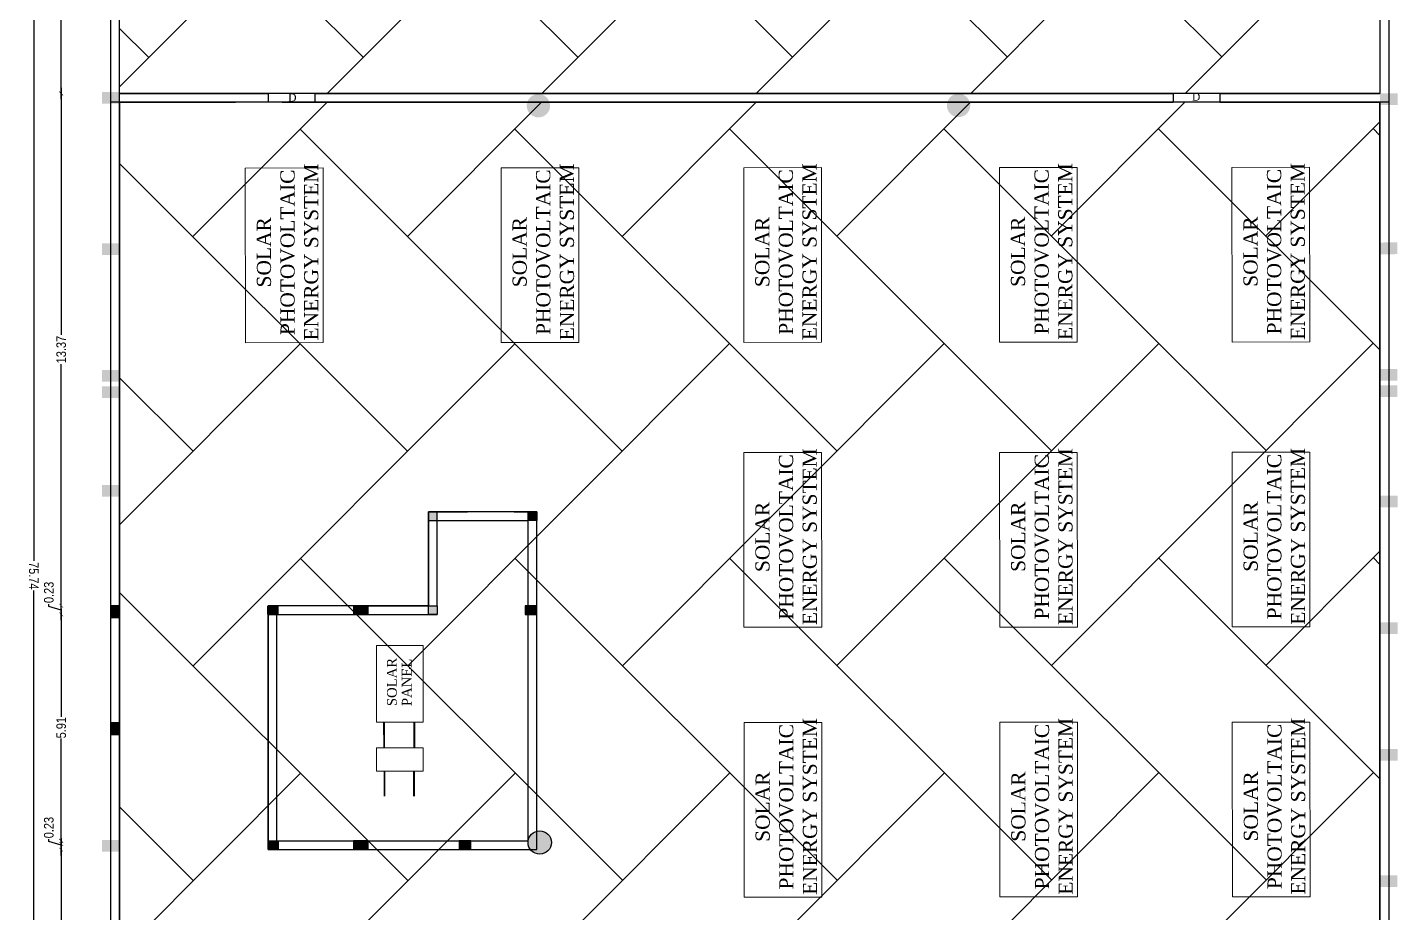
# Model space of a CAD drawing. Header units: metres. Extents: x 0 to 2231, y 0 to 2243.
# Drawn here: x 2113.82 to 2149.6, y 2161.89 to 2185 of the extents above; entities that cross this region are included whole.
import ezdxf

# ---------------------------------------------------------------- set-up
doc = ezdxf.new("R2010")
doc.units = ezdxf.units.M
doc.layers.add('BLK_1_FLR_2_ROOF_AREA', color=54, linetype='Continuous')
doc.styles.add('DIM', font='swissc.ttf')
doc.styles.get("Standard").update_dxf_attribs({"font": 'arial.ttf'})
doc.styles.add('TIMES NEW ROMAN', font='times.ttf')
doc.dimstyles.new('Din', dxfattribs={"dimscale": 0, "dimtxt": 0.25, "dimasz": 0.1, "dimexe": 0.15, "dimexo": 0.15, "dimgap": 0.03, "dimtad": 0, "dimzin": 0, "dimdsep": 46, "dimtxsty": 'DIM', "dimblk": 'ARCHTICK', "dimcen": 0.09, "dimdle": 0.15, "dimse1": 1, "dimse2": 1, "dimclrd": 256, "dimclre": 256, "dimclrt": 7, "dimadec": 0, "dimazin": 3, "dimtfac": 1, "dimtofl": 0, "dimtmove": 1, "dimatfit": 3, "dimfxl": 0, "dimtolj": 1, "dimtzin": 0, "dimarcsym": 0})

# ---------------------------------------------------------------- blocks, each defined once
blk = doc.blocks.new('_ArchTick')
at = {"color": 0, "linetype": 'ByBlock', "const_width": 0.15}
blk.add_lwpolyline([(-0.5, -0.5), (0.5, 0.5)], dxfattribs=at)
blk = doc.blocks.new('*D368')
at = {"lineweight": -2}
for p, q in [((2114.705, 2163.831), (2114.705, 2150.477)), ((2114.705, 2136.349), (2114.705, 2149.703))]:
    blk.add_line(p, q, dxfattribs=at)
at = {"layer": 'Defpoints', "color": 0}
for p in [(2114.705, 2163.681), (2116.229, 2163.681), (2116.245, 2136.499)]:
    blk.add_point(p, dxfattribs=at)
at = {"lineweight": -2, "xscale": 0.1, "yscale": 0.1, "zscale": 0.1}
for p, rotation in [((2114.705, 2163.681), 90), ((2114.705, 2136.499), 270)]:
    blk.add_blockref('_ArchTick', p, dxfattribs=dict(at, rotation=rotation))
at = {"color": 7, "insert": (2114.705, 2150.09), "char_height": 0.25, "attachment_point": 5, "rotation": 90, "style": 'DIM'}
blk.add_mtext('\\A1;27.18', dxfattribs=at)
blk = doc.blocks.new('*D369')
at = {"lineweight": -2}
for p, q in [((2114.382, 2163.747), (2114.382, 2163.807)), ((2114.705, 2163.65), (2114.382, 2163.747)), ((2114.705, 2163.386), (2114.705, 2163.915))]:
    blk.add_line(p, q, dxfattribs=at)
at = {"layer": 'Defpoints', "color": 0}
for p in [(2114.705, 2163.765), (2116.229, 2163.765), (2116.229, 2163.536)]:
    blk.add_point(p, dxfattribs=at)
at = {"lineweight": -2, "xscale": 0.1, "yscale": 0.1, "zscale": 0.1}
for p, rotation in [((2114.705, 2163.765), 90), ((2114.705, 2163.536), 270)]:
    blk.add_blockref('_ArchTick', p, dxfattribs=dict(at, rotation=rotation))
at = {"color": 7, "insert": (2114.382, 2164.111), "char_height": 0.25, "attachment_point": 5, "rotation": 90, "style": 'DIM'}
blk.add_mtext('\\A1;0.23', dxfattribs=at)
blk = doc.blocks.new('*D370')
at = {"lineweight": -2}
for p, q in [((2114.705, 2169.826), (2114.705, 2167.003)), ((2114.705, 2163.615), (2114.705, 2166.438))]:
    blk.add_line(p, q, dxfattribs=at)
at = {"layer": 'Defpoints', "color": 0}
for p in [(2114.705, 2169.676), (2116.69, 2169.676), (2116.608, 2163.765)]:
    blk.add_point(p, dxfattribs=at)
at = {"lineweight": -2, "xscale": 0.1, "yscale": 0.1, "zscale": 0.1}
for p, rotation in [((2114.705, 2169.676), 90), ((2114.705, 2163.765), 270)]:
    blk.add_blockref('_ArchTick', p, dxfattribs=dict(at, rotation=rotation))
at = {"color": 7, "insert": (2114.705, 2166.72), "char_height": 0.25, "attachment_point": 5, "rotation": 90, "style": 'DIM'}
blk.add_mtext('\\A1;5.91', dxfattribs=at)
blk = doc.blocks.new('*D371')
at = {"lineweight": -2}
for p, q in [((2114.705, 2169.526), (2114.705, 2170.054)), ((2114.382, 2169.887), (2114.382, 2169.947)), ((2114.705, 2169.79), (2114.382, 2169.887))]:
    blk.add_line(p, q, dxfattribs=at)
at = {"layer": 'Defpoints', "color": 0}
for p in [(2114.705, 2169.904), (2116.69, 2169.676), (2116.715, 2169.904)]:
    blk.add_point(p, dxfattribs=at)
at = {"lineweight": -2, "xscale": 0.1, "yscale": 0.1, "zscale": 0.1}
for p, rotation in [((2114.705, 2169.904), 90), ((2114.705, 2169.676), 270)]:
    blk.add_blockref('_ArchTick', p, dxfattribs=dict(at, rotation=rotation))
at = {"color": 7, "insert": (2114.382, 2170.251), "char_height": 0.25, "attachment_point": 5, "rotation": 90, "style": 'DIM'}
blk.add_mtext('\\A1;0.23', dxfattribs=at)
blk = doc.blocks.new('*D372')
at = {"lineweight": -2}
for p, q in [((2114.705, 2183.426), (2114.705, 2176.973)), ((2114.705, 2169.754), (2114.705, 2176.207))]:
    blk.add_line(p, q, dxfattribs=at)
at = {"layer": 'Defpoints', "color": 0}
for p in [(2114.705, 2183.276), (2116.229, 2183.276), (2116.715, 2169.904)]:
    blk.add_point(p, dxfattribs=at)
at = {"lineweight": -2, "xscale": 0.1, "yscale": 0.1, "zscale": 0.1}
for p, rotation in [((2114.705, 2183.276), 90), ((2114.705, 2169.904), 270)]:
    blk.add_blockref('_ArchTick', p, dxfattribs=dict(at, rotation=rotation))
at = {"color": 7, "insert": (2114.705, 2176.59), "char_height": 0.25, "attachment_point": 5, "rotation": 90, "style": 'DIM'}
blk.add_mtext('\\A1;13.37', dxfattribs=at)
blk = doc.blocks.new('*D456')
at = {"lineweight": -2}
for p, q in [((2113.986, 2208.707), (2113.987, 2171.073)), ((2113.987, 2132.664), (2113.987, 2170.298))]:
    blk.add_line(p, q, dxfattribs=at)
at = {"layer": 'Defpoints', "color": 0}
for p in [(2113.986, 2208.557), (2115.999, 2208.557), (2116.001, 2132.814)]:
    blk.add_point(p, dxfattribs=at)
at = {"lineweight": -2, "xscale": 0.1, "yscale": 0.1, "zscale": 0.1}
for p, rotation in [((2113.986, 2208.557), 90.00107987967621), ((2113.987, 2132.814), 270.0010798796762)]:
    blk.add_blockref('_ArchTick', p, dxfattribs=dict(at, rotation=rotation))
at = {"color": 7, "insert": (2113.987, 2170.685), "char_height": 0.25, "attachment_point": 5, "rotation": 270.0011, "style": 'DIM'}
blk.add_mtext('\\A1;75.74', dxfattribs=at)
blk = doc.blocks.new('A$C41D80E98')
at = {"lineweight": 13}
blk.add_lwpolyline([(0, 2.37), (1.096, 2.37), (1.096, -0.092), (0, -0.092)], close=True, dxfattribs=at)
at = {"linetype": 'ByBlock', "lineweight": 18, "insert": (0.161, -0.088), "char_height": 0.2, "attachment_point": 1, "rotation": 90}
blk.add_mtext_dynamic_manual_height_columns('{\\fTimes New Roman|b0|i0|c0|p18;\\W5.12754;  \\W1;SOLAR \\P{\\W1.363485; }PHOTOVOLTAIC \\P{\\W0.286337; }ENERGY SYSTEM }', width=2.4665, gutter_width=12.5, heights=[0], dxfattribs=at)
blk = doc.blocks.new('*D365')
at = {"lineweight": -2}
for p, q in [((2114.705, 2199.329), (2114.705, 2191.61)), ((2114.705, 2183.126), (2114.705, 2190.845))]:
    blk.add_line(p, q, dxfattribs=at)
at = {"layer": 'Defpoints', "color": 0}
for p in [(2114.705, 2199.179), (2114.705, 2183.276), (2114.705, 2183.276)]:
    blk.add_point(p, dxfattribs=at)
at = {"lineweight": -2, "xscale": 0.1, "yscale": 0.1, "zscale": 0.1}
for p, rotation in [((2114.705, 2199.179), 90), ((2114.705, 2183.276), 270)]:
    blk.add_blockref('_ArchTick', p, dxfattribs=dict(at, rotation=rotation))
at = {"color": 7, "insert": (2114.705, 2191.228), "char_height": 0.25, "attachment_point": 5, "rotation": 90, "style": 'DIM'}
blk.add_mtext('\\A1;15.90', dxfattribs=at)
blk = doc.blocks.new('A$C0F376840')
at = {"lineweight": 18}
for p, q in [((0, 1.735), (0, 3.532)), ((0, 3.532), (1.096, 3.532)), ((1.096, 3.532), (1.096, 1.735)), ((1.096, 1.735), (0, 1.735)), ((0.17, 1.136), (0.17, 1.735)), ((0.193, 1.136), (0.193, 1.735)), ((0.875, 1.136), (0.875, 1.735)), ((0.898, 1.136), (0.898, 1.735)), ((0, 1.136), (1.096, 1.136)), ((0, 1.136), (0, 0.588)), ((1.096, 1.136), (1.096, 0.588)), ((0, 0.588), (1.096, 0.588)), ((0.178, 0.588), (0.178, 0)), ((0.2, 0.588), (0.2, 0)), ((0.869, 0.588), (0.869, 0)), ((0.892, 0.588), (0.892, 0))]:
    blk.add_line(p, q, dxfattribs=at)
at = {"lineweight": 13, "style": 'TIMES NEW ROMAN'}
for s, p in [('SOLAR ', (0.477, 2.11)), ('PANEL', (0.825, 2.11))]:
    blk.add_text(s, height=0.2286, rotation=90, dxfattribs=at).set_placement(p)

msp = doc.modelspace()

# ---------------------------------------------------------------- hatches: boundary and pattern name
h = msp.add_hatch()
h.set_pattern_fill('AR-HBONE', color=256, scale=0.039, angle=90.036116)
h.set_pattern_definition([(135.036116, (-69971.675, -37647.3637), (-5.6036787, -0.00353223), [11.8872, -3.9624]), (225.036116, (-69974.4784, -37644.5636), (-5.6036787, -0.00353223), [11.8872, -3.9624])])
h.paths.add_polyline_path([(2149.14067, 2183.27705), (2116.2291, 2183.27705), (2116.2291, 2208.32705), (2149.14067, 2208.32705), (2149.14067, 2199.17932), (2142.42922, 2199.17932), (2142.42922, 2195.64074), (2149.14353, 2195.64074)])
for points in [[(2116.22836, 2183.00928), (2116.22814, 2183.31404), (2115.771, 2183.31373), (2115.77121, 2183.00896)], [(2149.59984, 2182.9713), (2149.59963, 2183.27606), (2149.14248, 2183.27574), (2149.14269, 2182.97098)], [(2116.2272, 2179.05771), (2116.22699, 2179.36247), (2115.76984, 2179.36216), (2115.77005, 2179.05739)], [(2149.59766, 2179.08082), (2149.59745, 2179.38559), (2149.14031, 2179.38527), (2149.14052, 2179.08051)], [(2116.22899, 2175.75295), (2116.22878, 2176.05771), (2115.77163, 2176.05739), (2115.77184, 2175.75263)], [(2149.59358, 2175.77606), (2149.59337, 2176.08082), (2149.13623, 2176.08051), (2149.13644, 2175.77574)], [(2116.22928, 2175.32819), (2116.22907, 2175.63295), (2115.77192, 2175.63263), (2115.77214, 2175.32787)], [(2149.59388, 2175.3513), (2149.59367, 2175.65606), (2149.13652, 2175.65574), (2149.13673, 2175.35098)], [(2116.22888, 2172.75295), (2116.22867, 2173.05771), (2115.77152, 2173.0574), (2115.77173, 2172.75263)], [(2116.22888, 2172.75295), (2116.22867, 2173.05771), (2115.77152, 2173.0574), (2115.77173, 2172.75263)], [(2149.59936, 2172.4713), (2149.59914, 2172.77606), (2149.142, 2172.77575), (2149.14221, 2172.47098)], [(2149.60164, 2169.16654), (2149.60143, 2169.4713), (2149.14429, 2169.47098), (2149.1445, 2169.16622)], [(2149.6011, 2165.86177), (2149.60089, 2166.16654), (2149.14374, 2166.16622), (2149.14395, 2165.86146)], [(2116.2291, 2163.48152), (2116.2291, 2163.78629), (2115.77195, 2163.78629), (2115.77195, 2163.48152)], [(2149.59702, 2162.55701), (2149.59681, 2162.86177), (2149.13967, 2162.86146), (2149.13988, 2162.55669)]]:
    msp.add_hatch(color=256).paths.add_polyline_path(points)
h = msp.add_hatch(color=256)
h.dxf.hatch_style = 1
h.paths.add_polyline_path([(2126.86124, 2182.95557, 1), (2127.47077, 2182.95599, 1)])
h = msp.add_hatch(color=256)
h.dxf.hatch_style = 1
h.paths.add_polyline_path([(2137.83272, 2182.96317, 1), (2138.44224, 2182.96359, 1)])
h = msp.add_hatch()
h.set_pattern_fill('AR-HBONE', color=256, scale=0.039, angle=90.036116)
h.set_pattern_definition([(135.036116, (-69897.677, -37646.3904), (-5.6036787, -0.00353223), [11.8872, -3.9624]), (225.036116, (-69900.4807, -37643.5904), (-5.6036787, -0.00353223), [11.8872, -3.9624])])
h.paths.add_polyline_path([(2116.2291, 2183.04705), (2149.14067, 2183.04705), (2149.14067, 2133.04383), (2116.2291, 2133.04383), (2116.22785, 2136.35329), (2116.2291, 2138.53436), (2116.2291, 2163.53597), (2120.10706, 2163.53597), (2127.12438, 2163.53597), (2120.10706, 2163.53597), (2116.2291, 2163.53597)])
h = msp.add_hatch(color=256)
h.dxf.hatch_style = 1
h.paths.add_polyline_path([(2124.52438, 2172.12425), (2124.52438, 2172.35425), (2124.29438, 2172.35425), (2124.29438, 2172.12425)])
h.paths.add_polyline_path([(2124.52438, 2169.90425), (2124.52438, 2169.67568), (2124.29438, 2169.67568), (2124.29438, 2169.90425)])
h = msp.add_hatch(color=256)
h.dxf.hatch_style = 1
h.paths.add_polyline_path([(2126.89438, 2172.12425), (2126.89438, 2172.35425), (2127.12438, 2172.35425), (2127.12438, 2172.12425)])
h = msp.add_hatch(color=256)
h.dxf.hatch_style = 1
h.paths.add_polyline_path([(2116.00052, 2169.59314), (2116.2291, 2169.59314), (2116.2291, 2169.8979), (2116.00052, 2169.8979)])
h = msp.add_hatch(color=256)
h.dxf.hatch_style = 1
h.paths.add_polyline_path([(2120.08154, 2169.90551), (2120.0817, 2169.67694), (2120.38646, 2169.67715), (2120.38631, 2169.90572)])
h = msp.add_hatch(color=256)
h.dxf.hatch_style = 1
h.paths.add_polyline_path([(2122.33706, 2169.90425), (2122.33706, 2169.67568), (2122.71801, 2169.67568), (2122.71801, 2169.90425)])
h = msp.add_hatch(color=256)
h.dxf.hatch_style = 1
h.paths.add_polyline_path([(2126.81962, 2169.90425), (2126.81962, 2169.67568), (2127.12438, 2169.67568), (2127.12438, 2169.90425)])
h = msp.add_hatch(color=256)
h.dxf.hatch_style = 1
h.paths.add_polyline_path([(2115.97733, 2166.52255), (2116.20591, 2166.5227), (2116.2057, 2166.82747), (2115.97712, 2166.82731)])
h = msp.add_hatch(color=256)
h.dxf.hatch_style = 1
h.paths.add_polyline_path([(2115.97733, 2166.52255), (2116.20591, 2166.5227), (2116.2057, 2166.82747), (2115.97712, 2166.82731)])
h = msp.add_hatch(color=256)
h.dxf.hatch_style = 1
h.paths.add_polyline_path([(2116.00052, 2166.54551), (2116.2291, 2166.54551), (2116.2291, 2166.85027), (2116.00052, 2166.85027)])
h = msp.add_hatch(color=256)
h.dxf.hatch_style = 1
h.paths.add_polyline_path([(2126.89581, 2163.72271, 1), (2127.50534, 2163.72271, 1)])
h = msp.add_hatch(color=256)
h.dxf.hatch_style = 1
h.paths.add_polyline_path([(2120.0858, 2163.76265), (2120.08595, 2163.53407), (2120.39072, 2163.53428), (2120.39056, 2163.76286)])
h = msp.add_hatch(color=256)
h.dxf.hatch_style = 1
h.paths.add_polyline_path([(2122.33706, 2163.76454), (2122.33706, 2163.53597), (2122.71801, 2163.53597), (2122.71801, 2163.76454)])
h = msp.add_hatch(color=256)
h.dxf.hatch_style = 1
h.paths.add_polyline_path([(2125.09263, 2163.76454), (2125.09263, 2163.53597), (2125.39739, 2163.53597), (2125.39739, 2163.76454)])

# ---------------------------------------------------------------- linework, layer by layer
for p, q in [((2116.2291, 2183.27705), (2120.10706, 2183.27705)), ((2120.10706, 2183.27705), (2120.10706, 2183.04705)), ((2121.32706, 2183.27705), (2143.74389, 2183.27705)), ((2121.32706, 2183.27705), (2121.32706, 2183.04705)), ((2143.74389, 2183.27705), (2143.74389, 2183.04705)), ((2144.96389, 2183.27705), (2149.14067, 2183.27705)), ((2144.96389, 2183.27705), (2144.96389, 2183.04705)), ((2116.2291, 2183.04705), (2119.25238, 2183.04705)), ((2120.47238, 2183.04705), (2143.74389, 2183.04705)), ((2144.96389, 2183.04705), (2149.14067, 2183.04705)), ((2124.29438, 2172.35425), (2125.31148, 2172.35425)), ((2124.29438, 2169.90425), (2124.29438, 2172.35425)), ((2126.53148, 2172.35425), (2127.12438, 2172.35425)), ((2127.12438, 2169.90425), (2127.12438, 2172.35425)), ((2124.52438, 2172.12425), (2126.89438, 2172.12425)), ((2124.52438, 2169.90425), (2124.52438, 2172.12425)), ((2126.89438, 2169.90425), (2126.89438, 2172.12425)), ((2120.10706, 2169.67568), (2124.52438, 2169.67568)), ((2120.10706, 2163.76454), (2120.10706, 2169.67568)), ((2120.33706, 2163.76454), (2120.33706, 2169.67568)), ((2122.33706, 2169.90425), (2124.29438, 2169.90425)), ((2122.33706, 2169.90425), (2122.33706, 2169.67568)), ((2122.33706, 2169.90425), (2122.33706, 2169.67568)), ((2122.33706, 2169.67568), (2124.52438, 2169.67568)), ((2126.89438, 2169.90425), (2127.12438, 2169.90425)), ((2126.89438, 2169.90425), (2127.12438, 2169.90425)), ((2126.89438, 2169.67568), (2126.89581, 2169.67568)), ((2126.89438, 2169.67568), (2127.12438, 2169.67568)), ((2126.89581, 2163.76454), (2126.89581, 2169.67568)), ((2127.12438, 2163.53597), (2127.12438, 2169.90425)), ((2120.10706, 2163.76454), (2126.89581, 2163.76454)), ((2122.33706, 2163.76454), (2122.33706, 2163.53597))]:
    msp.add_line(p, q)
for points in [[(2115.9991, 2132.81383), (2115.9991, 2208.55705), (2149.37067, 2208.55705), (2149.37067, 2132.81383)], [(2149.14067, 2183.27705), (2116.2291, 2183.27705), (2116.2291, 2208.32705), (2149.14067, 2208.32705)], [(2149.14067, 2133.04383), (2149.14067, 2183.04705), (2116.2291, 2183.04705), (2116.2291, 2136.35329), (2118.01455, 2136.35453), (2124.89584, 2136.3524), (2124.89584, 2133.04383)], [(2120.10706, 2169.90425), (2120.10706, 2163.53597), (2127.12438, 2163.53597), (2127.12438, 2172.35425), (2124.29438, 2172.35425), (2124.29438, 2169.90425)], [(2124.52438, 2172.12425), (2124.52438, 2172.35425), (2124.29438, 2172.35425), (2124.29438, 2172.12425)], [(2126.89438, 2172.12425), (2126.89438, 2172.35425), (2127.12438, 2172.35425), (2127.12438, 2172.12425)], [(2116.2291, 2169.8979), (2116.00052, 2169.8979), (2116.00052, 2169.59314), (2116.2291, 2169.59314)], [(2122.71801, 2169.67568), (2122.71801, 2169.90425), (2122.33706, 2169.90425), (2122.33706, 2169.67568)], [(2124.52438, 2169.90425), (2124.52438, 2169.67568), (2124.29438, 2169.67568), (2124.29438, 2169.90425)], [(2127.12438, 2169.67568), (2127.12438, 2169.90425), (2126.81962, 2169.90425), (2126.81962, 2169.67568)], [(2116.2291, 2166.85027), (2116.00052, 2166.85027), (2116.00052, 2166.54551), (2116.2291, 2166.54551)], [(2122.71801, 2163.53597), (2122.71801, 2163.76454), (2122.33706, 2163.76454), (2122.33706, 2163.53597)], [(2125.39739, 2163.53597), (2125.39739, 2163.76454), (2125.09263, 2163.76454), (2125.09263, 2163.53597)]]:
    msp.add_lwpolyline(points, close=True)
for points in [[(2116.2291, 2183.27705), (2116.2291, 2201.29705), (2116.2291, 2208.32705)], [(2149.14067, 2208.32705), (2149.14067, 2201.06705), (2149.14067, 2183.27705)], [(2115.9991, 2172.47099), (2115.9991, 2183.27576)], [(2127.58468, 2133.04383), (2116.2291, 2133.04383), (2116.2291, 2133.04383), (2116.2291, 2143.6186), (2116.2291, 2183.27576)], [(2149.37067, 2183.27576), (2149.37067, 2168.55888)], [(2149.14067, 2183.04705), (2149.14067, 2168.55888), (2149.14067, 2133.04383), (2127.58468, 2133.04383)], [(2115.9991, 2158.65888), (2115.9991, 2163.94578)]]:
    msp.add_lwpolyline(points)
msp.add_circle((2127.20057, 2163.72271), 0.30476)
at = {"layer": 'BLK_1_FLR_2_ROOF_AREA', "color": 54}
msp.add_lwpolyline([(2115.9991, 2208.55705), (2149.37067, 2208.55705), (2149.37067, 2183.04544), (2115.9991, 2183.04867)], close=True, dxfattribs=at)

# ---------------------------------------------------------------- block references
for name, p, xscale, yscale, zscale, rotation in [('A$C41D80E98', (2119.5156, 2176.94012), 1.851942799907691, 1.851942799907691, 1.851942799907691, 0.0396857104797701), ('A$C41D80E98', (2126.19326, 2176.94475), 1.851942799907691, 1.851942799907691, 1.851942799907691, 0.0396857104797701), ('A$C41D80E98', (2132.529, 2176.94914), 1.851942799907691, 1.851942799907691, 1.851942799907691, 0.0396857104797701), ('A$C41D80E98', (2139.20667, 2176.95376), 1.851942799907691, 1.851942799907691, 1.851942799907691, 0.0396857104797701), ('A$C41D80E98', (2145.27776, 2176.95797), 1.851942799907691, 1.851942799907691, 1.851942799907691, 0.0396857104797701), ('A$C41D80E98', (2132.53359, 2169.51044), 1.851942799907691, 1.851942799907691, 1.851942799907691, 0.03968571047976999), ('A$C41D80E98', (2139.21125, 2169.51507), 1.851942799907691, 1.851942799907691, 1.851942799907691, 0.03968571047976999), ('A$C41D80E98', (2145.28235, 2169.51927), 1.851942799907691, 1.851942799907691, 1.851942799907691, 0.03968571047976999), ('A$C0F376840', (2122.93685, 2164.93036), 1.114115810689811, 1.114115810689811, 1.114115810689811, 0.0361158821211065), ('A$C41D80E98', (2132.53872, 2162.46744), 1.851942799907691, 1.851942799907691, 1.851942799907691, 0.03968571047976999), ('A$C41D80E98', (2139.21638, 2162.47207), 1.851942799907691, 1.851942799907691, 1.851942799907691, 0.03968571047976999), ('A$C41D80E98', (2145.28748, 2162.47627), 1.851942799907691, 1.851942799907691, 1.851942799907691, 0.03968571047976999)]:
    msp.add_blockref(name, p, dxfattribs=dict(xscale=xscale, yscale=yscale, zscale=zscale, rotation=rotation))

# ---------------------------------------------------------------- texts
at = {"char_height": 0.2, "attachment_point": 9, "rotation": 0.260469}
for insert in [(2120.8503, 2183.06994), (2144.44892, 2183.08883)]:
    msp.add_mtext_dynamic_manual_height_columns('{\\fTimes New Roman|b0|i0|c0|p18;D}', width=0.3361048, gutter_width=12.5, heights=[0], dxfattribs=dict(at, insert=insert))

# ---------------------------------------------------------------- dimensions: what is measured, and where the dimension line sits
dim = msp.add_aligned_dim(p1=(2116.00052, 2132.81383), p2=(2115.9991, 2208.55705), distance=2.01323, dimstyle='Din', override={"dimscale": 1, "dimpost": '\\X'})
dim.commit()
dim.dimension.update_dxf_attribs({"geometry": '*D456', "text_midpoint": (2113.98658, 2170.6854)})
for base, p1, p2, angle, picture, middle in [((2114.70534, 2183.27576), (2114.70534, 2199.17932), (2114.70534, 2183.27576), 90, '*D365', (2114.70534, 2191.22754)), ((2114.70534, 2183.27576), (2116.71499, 2169.90425), (2116.2291, 2183.27576), 270, '*D372', (2114.70534, 2176.59)), ((2114.70534, 2169.90425), (2116.69008, 2169.67568), (2116.71499, 2169.90425), 270, '*D371', (2114.38185, 2169.97701)), ((2114.70534, 2169.67568), (2116.60781, 2163.76454), (2116.69008, 2169.67568), 270, '*D370', (2114.70534, 2166.72011)), ((2114.70534, 2163.76454), (2116.2291, 2163.53597), (2116.2291, 2163.76454), 270, '*D369', (2114.38185, 2163.8373)), ((2114.70534, 2163.68124), (2116.24455, 2136.49857), (2116.2291, 2163.68124), 270, '*D368', (2114.70534, 2150.0899))]:
    dim = msp.add_linear_dim(base=base, p1=p1, p2=p2, angle=angle, dimstyle='Din', override={"dimscale": 1, "dimpost": '\\X'})
    dim.commit()
    dim.dimension.update_dxf_attribs({"geometry": picture, "text_midpoint": middle})

doc.saveas('drawing.dxf')
